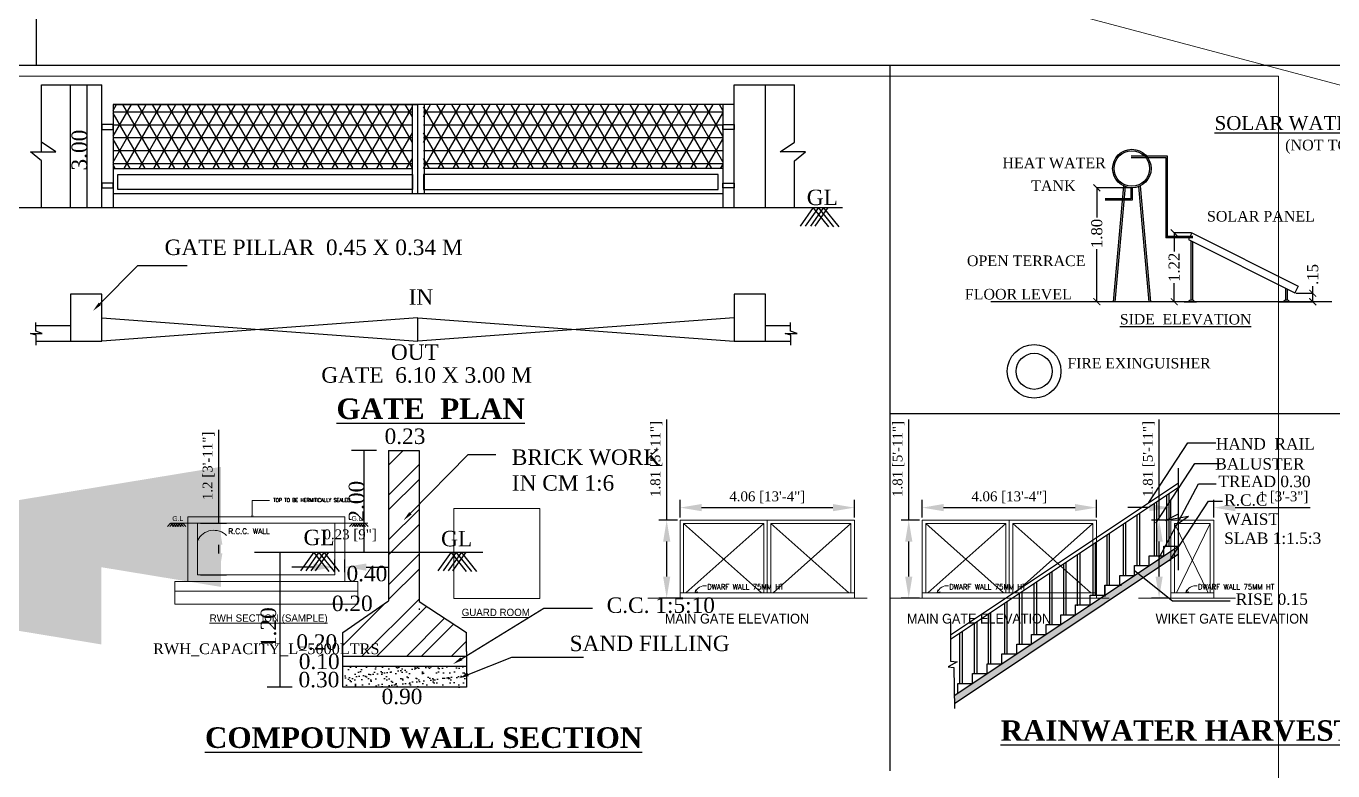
# Model space of a CAD drawing. Header units: metres. Extents: x 17422 to 45078, y -24482 to 1021.
# Drawn here: x 45016.06 to 45046.48, y -24465.72 to -24448.39 of the extents above; entities that cross this region are included whole.
import ezdxf

# ---------------------------------------------------------------- set-up
doc = ezdxf.new("R2010")
doc.units = ezdxf.units.M
doc.header["$MEASUREMENT"] = 0
doc.header["$PDMODE"] = 34
for name, color, linetype, lineweight in [('DIM', 43, 'Continuous', 18), ('LOCATION_PLAN', 7, 'Continuous', 0), ('MAIN_GATE', 57, 'Continuous', 18), ('TEXT', 7, 'Continuous', 30)]:
    doc.layers.add(name, color=color, linetype=linetype, lineweight=lineweight)
for name, color, linetype in [('ED', 30, 'Continuous'), ('FURN', 35, 'Continuous'), ('ROAD_WIDTH', 2, 'Continuous'), ('RWH', 130, 'Continuous'), ('TE', 7, 'Continuous'), ('WAL', 1, 'Continuous'), ('wall', 7, 'Continuous'), ('WICKET_GATE', 57, 'Continuous')]:
    doc.layers.add(name, color=color, linetype=linetype)
doc.styles.add('plan9', font='times.ttf', dxfattribs={"height": 9})
doc.styles.add('ROMANC', font='romanc.shx')
doc.styles.add('ROMANS', font='times.ttf', dxfattribs={"height": 0.3})
doc.styles.get("Standard").update_dxf_attribs({"font": 'times.ttf', "height": 0.23})
doc.styles.add('STORE', font='times.ttf', dxfattribs={"height": 9})
doc.styles.add('style2', font='times.ttf', dxfattribs={"height": 7})
doc.styles.add('T', font='ROMI____.pfb', dxfattribs={"width": 1.2, "height": 24})
doc.styles.add('T1', font='ROMANS.shx', dxfattribs={"width": 0.96, "height": 4})
doc.styles.add('UATEXT', font='GOTHIC.TTF')
doc.dimstyles.new('ISO-25', dxfattribs={"dimtxt": 9.5, "dimasz": 8.5, "dimexe": 1.25, "dimexo": 0.625, "dimtad": 1, "dimdec": 0, "dimlunit": 4, "dimtxsty": 'Standard', "dimcen": 2.5, "dimadec": 0, "dimazin": 0, "dimtfac": 1, "dimtdec": 0, "dimtix": 1, "dimtmove": 1, "dimatfit": 3, "dimfxl": 0, "dimlwd": 15, "dimarcsym": 0})
doc.dimstyles.get("Standard").update_dxf_attribs({"dimtxt": 0.23, "dimasz": 0.5, "dimexe": 0.18, "dimexo": 0.0625, "dimgap": 0.09, "dimtad": 1, "dimzin": 11, "dimdsep": 46, "dimtxsty": 'Standard', "dimcen": 2.5, "dimdle": 3, "dimclrd": 4, "dimclrt": 1, "dimadec": 0, "dimazin": 0, "dimtfac": 0.5, "dimtofl": 0, "dimtmove": 0, "dimatfit": 3, "dimfxl": 0, "dimarcsym": 0})

# ---------------------------------------------------------------- blocks, each defined once
blk = doc.blocks.new('_ArchTick')
at = {"color": 0, "linetype": 'ByBlock', "const_width": 0.15}
blk.add_lwpolyline([(-0.5, -0.5), (0.5, 0.5)], dxfattribs=at)
blk = doc.blocks.new('ARROW2')
at = {"layer": 'FURN'}
for points in [[(0, 0, 0, 1.41, 0), (-4, 4, 1.41, 1.41, 0)], [(0, 0, 0, 1.41, 0), (4, 4, 1.41, 1.41, 0)]]:
    blk.add_lwpolyline(points, format="xyseb", dxfattribs=at)
blk = doc.blocks.new('*D125')
at = {"layer": 'Defpoints', "color": 0, "lineweight": 30}
for p in [(45023.248, -24461.16), (45023.477, -24460.979), (45023.477, -24461.16)]:
    blk.add_point(p, dxfattribs=at)
at = {"layer": 'ED', "color": 0, "lineweight": -2}
for p, q in [((45023.248, -24461.097), (45023.248, -24460.799)), ((45023.477, -24461.097), (45023.477, -24460.799))]:
    blk.add_line(p, q, dxfattribs=at)
at = {"layer": 'ED', "color": 4, "lineweight": -2}
for p, q in [((45022.748, -24460.979), (45022.248, -24460.979)), ((45023.977, -24460.979), (45024.477, -24460.979))]:
    blk.add_line(p, q, dxfattribs=at)
at = {"layer": 'ED', "color": 4, "lineweight": 30}
for points in [[(45022.748, -24460.896), (45022.748, -24461.063), (45023.248, -24460.979)], [(45023.977, -24460.896), (45023.977, -24461.063), (45023.477, -24460.979)]]:
    blk.add_solid(points, dxfattribs=at)
at = {"layer": 'ED', "color": 1, "lineweight": 0, "insert": (45023.602, -24460.241), "char_height": 0.23, "attachment_point": 5}
blk.add_mtext('0.23 [9"]', dxfattribs=at)
blk = doc.blocks.new('*D126')
at = {"layer": 'Defpoints', "color": 0, "lineweight": 30}
for p in [(45020.052, -24459.96), (45020.544, -24459.96), (45020.052, -24461.16)]:
    blk.add_point(p, dxfattribs=at)
at = {"layer": 'RWH', "color": 4, "lineweight": -2}
for p, q in [((45020.544, -24459.96), (45020.544, -24457.789)), ((45020.544, -24460.66), (45020.544, -24460.46))]:
    blk.add_line(p, q, dxfattribs=at)
at = {"layer": 'RWH', "color": 0, "lineweight": -2}
for p, q in [((45020.115, -24459.96), (45020.724, -24459.96)), ((45020.115, -24461.16), (45020.724, -24461.16))]:
    blk.add_line(p, q, dxfattribs=at)
at = {"layer": 'RWH', "color": 4, "lineweight": 30}
for points in [[(45020.461, -24460.46), (45020.628, -24460.46), (45020.544, -24459.96)], [(45020.461, -24460.66), (45020.628, -24460.66), (45020.544, -24461.16)]]:
    blk.add_solid(points, dxfattribs=at)
at = {"layer": 'RWH', "color": 1, "lineweight": 0, "insert": (45020.306, -24458.625), "char_height": 0.23, "attachment_point": 5, "rotation": 90}
blk.add_mtext('1.2 [3\'-11"]', dxfattribs=at)
blk = doc.blocks.new('*D132')
at = {"layer": 'Defpoints', "color": 0, "lineweight": 30}
for p in [(45030.971, -24459.885), (45031.282, -24459.885), (45031.282, -24461.7)]:
    blk.add_point(p, dxfattribs=at)
at = {"layer": 'MAIN_GATE', "color": 4, "lineweight": -2}
for p, q in [((45030.971, -24459.885), (45030.971, -24457.545)), ((45030.971, -24461.2), (45030.971, -24460.385))]:
    blk.add_line(p, q, dxfattribs=at)
at = {"layer": 'MAIN_GATE', "color": 0, "lineweight": -2}
for p, q in [((45031.22, -24459.885), (45030.791, -24459.885)), ((45031.22, -24461.7), (45030.791, -24461.7))]:
    blk.add_line(p, q, dxfattribs=at)
at = {"layer": 'MAIN_GATE', "color": 4, "lineweight": 30}
for points in [[(45030.888, -24460.385), (45031.055, -24460.385), (45030.971, -24459.885)], [(45030.888, -24461.2), (45031.055, -24461.2), (45030.971, -24461.7)]]:
    blk.add_solid(points, dxfattribs=at)
at = {"layer": 'MAIN_GATE', "color": 1, "lineweight": 0, "insert": (45030.732, -24458.465), "char_height": 0.23, "attachment_point": 5, "rotation": 90}
blk.add_mtext('1.81 [5\'-11"]', dxfattribs=at)
blk = doc.blocks.new('*D133')
at = {"layer": 'Defpoints', "color": 0, "lineweight": 30}
for p in [(45035.342, -24459.596), (45031.282, -24459.885), (45035.342, -24459.885)]:
    blk.add_point(p, dxfattribs=at)
at = {"layer": 'MAIN_GATE', "color": 0, "lineweight": -2}
for p, q in [((45031.282, -24459.823), (45031.282, -24459.416)), ((45035.342, -24459.823), (45035.342, -24459.416))]:
    blk.add_line(p, q, dxfattribs=at)
at = {"layer": 'MAIN_GATE', "color": 4, "lineweight": -2}
blk.add_line((45031.782, -24459.596), (45034.842, -24459.596), dxfattribs=at)
at = {"layer": 'MAIN_GATE', "color": 4, "lineweight": 30}
for points in [[(45031.782, -24459.512), (45031.782, -24459.679), (45031.282, -24459.596)], [(45034.842, -24459.512), (45034.842, -24459.679), (45035.342, -24459.596)]]:
    blk.add_solid(points, dxfattribs=at)
at = {"layer": 'MAIN_GATE', "color": 1, "lineweight": 0, "insert": (45033.312, -24459.357), "char_height": 0.23, "attachment_point": 5}
blk.add_mtext('4.06 [13\'-4"]', dxfattribs=at)
blk = doc.blocks.new('*D134')
at = {"layer": 'Defpoints', "color": 0, "lineweight": 30}
for p in [(45036.606, -24459.885), (45036.917, -24459.885), (45036.917, -24461.7)]:
    blk.add_point(p, dxfattribs=at)
at = {"layer": 'MAIN_GATE', "color": 4, "lineweight": -2}
for p, q in [((45036.606, -24459.885), (45036.606, -24457.545)), ((45036.606, -24461.2), (45036.606, -24460.385))]:
    blk.add_line(p, q, dxfattribs=at)
at = {"layer": 'MAIN_GATE', "color": 0, "lineweight": -2}
for p, q in [((45036.855, -24459.885), (45036.426, -24459.885)), ((45036.855, -24461.7), (45036.426, -24461.7))]:
    blk.add_line(p, q, dxfattribs=at)
at = {"layer": 'MAIN_GATE', "color": 4, "lineweight": 30}
for points in [[(45036.523, -24460.385), (45036.69, -24460.385), (45036.606, -24459.885)], [(45036.523, -24461.2), (45036.69, -24461.2), (45036.606, -24461.7)]]:
    blk.add_solid(points, dxfattribs=at)
at = {"layer": 'MAIN_GATE', "color": 1, "lineweight": 0, "insert": (45036.368, -24458.465), "char_height": 0.23, "attachment_point": 5, "rotation": 90}
blk.add_mtext('1.81 [5\'-11"]', dxfattribs=at)
blk = doc.blocks.new('*D135')
at = {"layer": 'Defpoints', "color": 0, "lineweight": 30}
for p in [(45040.977, -24459.596), (45036.917, -24459.885), (45040.977, -24459.885)]:
    blk.add_point(p, dxfattribs=at)
at = {"layer": 'MAIN_GATE', "color": 0, "lineweight": -2}
for p, q in [((45036.917, -24459.823), (45036.917, -24459.416)), ((45040.977, -24459.823), (45040.977, -24459.416))]:
    blk.add_line(p, q, dxfattribs=at)
at = {"layer": 'MAIN_GATE', "color": 4, "lineweight": -2}
blk.add_line((45037.417, -24459.596), (45040.477, -24459.596), dxfattribs=at)
at = {"layer": 'MAIN_GATE', "color": 4, "lineweight": 30}
for points in [[(45037.417, -24459.512), (45037.417, -24459.679), (45036.917, -24459.596)], [(45040.477, -24459.512), (45040.477, -24459.679), (45040.977, -24459.596)]]:
    blk.add_solid(points, dxfattribs=at)
at = {"layer": 'MAIN_GATE', "color": 1, "lineweight": 0, "insert": (45038.947, -24459.357), "char_height": 0.23, "attachment_point": 5}
blk.add_mtext('4.06 [13\'-4"]', dxfattribs=at)
blk = doc.blocks.new('*D136')
at = {"layer": 'Defpoints', "color": 0, "lineweight": 30}
for p in [(45042.435, -24459.885), (45042.707, -24459.885), (45042.707, -24461.7)]:
    blk.add_point(p, dxfattribs=at)
at = {"layer": 'WICKET_GATE', "color": 4, "lineweight": -2}
for p, q in [((45042.435, -24459.885), (45042.435, -24457.545)), ((45042.435, -24461.2), (45042.435, -24460.385))]:
    blk.add_line(p, q, dxfattribs=at)
at = {"layer": 'WICKET_GATE', "color": 0, "lineweight": -2}
for p, q in [((45042.645, -24459.885), (45042.255, -24459.885)), ((45042.645, -24461.7), (45042.255, -24461.7))]:
    blk.add_line(p, q, dxfattribs=at)
at = {"layer": 'WICKET_GATE', "color": 4, "lineweight": 30}
for points in [[(45042.352, -24460.385), (45042.518, -24460.385), (45042.435, -24459.885)], [(45042.352, -24461.2), (45042.518, -24461.2), (45042.435, -24461.7)]]:
    blk.add_solid(points, dxfattribs=at)
at = {"layer": 'WICKET_GATE', "color": 1, "lineweight": 0, "insert": (45042.196, -24458.465), "char_height": 0.23, "attachment_point": 5, "rotation": 90}
blk.add_mtext('1.81 [5\'-11"]', dxfattribs=at)
blk = doc.blocks.new('*D137')
at = {"layer": 'Defpoints', "color": 0, "lineweight": 30}
for p in [(45043.707, -24459.596), (45042.707, -24459.885), (45043.707, -24459.885)]:
    blk.add_point(p, dxfattribs=at)
at = {"layer": 'WICKET_GATE', "color": 0, "lineweight": -2}
for p, q in [((45042.707, -24459.823), (45042.707, -24459.416)), ((45043.707, -24459.823), (45043.707, -24459.416))]:
    blk.add_line(p, q, dxfattribs=at)
at = {"layer": 'WICKET_GATE', "color": 4, "lineweight": -2}
for p, q in [((45042.207, -24459.596), (45041.707, -24459.596)), ((45044.207, -24459.596), (45045.953, -24459.596))]:
    blk.add_line(p, q, dxfattribs=at)
at = {"layer": 'WICKET_GATE', "color": 4, "lineweight": 30}
for points in [[(45042.207, -24459.512), (45042.207, -24459.679), (45042.707, -24459.596)], [(45044.207, -24459.512), (45044.207, -24459.679), (45043.707, -24459.596)]]:
    blk.add_solid(points, dxfattribs=at)
at = {"layer": 'WICKET_GATE', "color": 1, "lineweight": 0, "insert": (45045.33, -24459.357), "char_height": 0.23, "attachment_point": 5}
blk.add_mtext('1 [3\'-3"]', dxfattribs=at)

msp = doc.modelspace()

# ---------------------------------------------------------------- hatches: boundary and pattern name
at = {"ltscale": 5000}
h = msp.add_hatch(dxfattribs=at)
h.set_pattern_fill('NET3', color=256, scale=2.397495, style=0)
h.set_pattern_definition([(0, (44297.41796, -24439.30038), (0, 0.29968692), []), (60, (44297.41796, -24439.30038), (-0.25953649, 0.14984346), []), (120, (44297.41796, -24439.30038), (-0.25953649, -0.14984346), [])])
h.paths.add_polyline_path([(45025.05124, -24450.21716), (45018.08319, -24450.21716), (45018.08319, -24451.70866), (45025.05124, -24451.70866)])
h = msp.add_hatch(dxfattribs=at)
h.set_pattern_fill('NET3', color=256, scale=2.397495, style=0)
h.set_pattern_definition([(180, (45752.94377, -24439.30038), (0, 0.29968692), []), (120, (45752.94377, -24439.30038), (0.25953649, 0.14984346), []), (60, (45752.94377, -24439.30038), (0.25953649, -0.14984346), [])])
h.paths.add_polyline_path([(45025.31049, -24450.21716), (45032.27854, -24450.21716), (45032.27854, -24451.70866), (45025.31049, -24451.70866)])
h = msp.add_hatch()
h.set_pattern_fill('ANSI32', color=256, scale=1.96645)
h.set_pattern_definition([(45, (39256.72486, -24183.6589), (-0.5214337, 0.5214337), []), (45, (39257.0725, -24183.6589), (-0.5214337, 0.5214337), [])])
h.paths.add_polyline_path([(45025.20537, -24461.77811), (45025.20537, -24460.62984), (45024.49745, -24460.62984), (45024.49745, -24461.76321), (45023.4324, -24462.50474), (45023.4324, -24462.94618), (45023.4324, -24463.06082), (45026.30939, -24463.06082), (45026.30939, -24462.94618), (45026.30939, -24462.50474)])
h.paths.add_polyline_path([(45025.20537, -24458.2701), (45024.49745, -24458.2701), (45024.49745, -24460.62984), (45025.20537, -24460.62984)])
at = {"lineweight": -3}
h = msp.add_hatch(dxfattribs=at)
h.set_pattern_fill('AR-CONC', color=256, scale=0.038067, style=0)
h.set_pattern_definition([(50, (44696.4187, -24436.06296), (0.27304112, -0.023888), [0.02855043, -0.3140547]), (355, (44696.4187, -24436.06296), (-0.0528188, 0.28633875), [0.02284034, -0.25124375]), (100.4514, (44696.44146, -24436.06495), (0.22022253, 0.26245057), [0.02426413, -0.26690542]), (46.1842, (44696.4187, -24435.98682), (0.40626916, -0.0630085), [0.04282564, -0.47108204]), (96.6356, (44696.45256, -24435.99208), (0.35580025, 0.37081974), [0.0363962, -0.40035806]), (351.1842, (44696.4187, -24435.98682), (0.35579996, 0.37082), [0.0342605, -0.37686563]), (21, (44696.45678, -24436.00586), (0.22722601, -0.15326588), [0.02855043, -0.3140547]), (326, (44696.45678, -24436.00586), (0.09262342, 0.27604457), [0.02284034, -0.25124375]), (71.4514, (44696.4757, -24436.01863), (0.31984952, 0.12277844), [0.02426413, -0.26690542]), (37.5, (44696.41871, -24436.06296), (0.00462892, 0.126723486), [0, -0.248198374, 0, -0.255050476, 0, -0.25219543]), (7.5, (44696.41871, -24436.06296), (0.1001433, 0.150141634), [0, -0.14541684, 0, -0.24248829, 0, -0.09611977]), (327.5, (44696.33382, -24436.06296), (0.203211442, -0.008586016), [0, -0.09516809, 0, -0.296924435, 0, -0.393995884]), (317.5, (44696.29575, -24436.06296), (0.22200285, 0.0381072), [0, -0.12371851, 0, -0.19718828, 0, -0.27979418])])
h.paths.add_polyline_path([(45042.88765, -24460.67188), (45042.88765, -24460.48887), (45037.66642, -24463.9697), (45037.67003, -24464.15029)])
at = {"ltscale": 5000}
h = msp.add_hatch(dxfattribs=at)
h.set_pattern_fill('AR-SAND', color=256, scale=0.119875, style=0)
h.set_pattern_definition([(37.5, (44258.60953, -24335.51174), (-0.007551314, 0.230977554), [0, -0.18220965, 0, -0.203787107, 0, -0.1947965]), (7.5, (44258.60953, -24335.51174), (0.21215157, 0.33830411), [0, -0.09829731, 0, -0.164228434, 0, -0.062934254]), (327.5, (44258.46208, -24335.51174), (0.373307036, 0.00067838), [0, -0.059937385, 0, -0.215774584, 0, -0.281705707]), (317.5, (44258.46208, -24335.51174), (0.36035873, 0.10521116), [0, -0.02996869, 0, -0.141452227, 0, -0.16183094])])
h.paths.add_polyline_path([(45026.30939, -24463.29561), (45023.4324, -24463.29561), (45023.4324, -24463.77459), (45026.30939, -24463.77459)])

# ---------------------------------------------------------------- linework, layer by layer
at = {"ltscale": 0.23}
for p, q in [((44995.7421, -24449.30128), (45077.87284, -24449.30128)), ((45036.16627, -24449.30128), (45036.16627, -24465.72001)), ((45024.49745, -24458.2701), (45024.49745, -24461.76321)), ((45024.49745, -24458.2701), (45025.20537, -24458.2701)), ((45025.20537, -24458.2701), (45025.20537, -24461.77811)), ((45021.37921, -24460.62984), (45026.69362, -24460.62984)), ((45025.20537, -24461.94342), (45025.20537, -24461.97155))]:
    msp.add_line(p, q, dxfattribs=at)
at = {"ltscale": 5000}
for p, q in [((45016.41541, -24451.31898), (45016.41541, -24449.75523)), ((45016.41541, -24449.75523), (45017.82006, -24449.75523)), ((45017.08996, -24452.61465), (45017.08996, -24449.75523)), ((45017.82006, -24452.61465), (45017.82006, -24449.75523)), ((45032.54167, -24452.61465), (45032.54167, -24449.75523)), ((45032.54167, -24449.75523), (45033.94632, -24449.75523)), ((45033.27177, -24452.61465), (45033.27177, -24449.75523)), ((45033.27177, -24452.61465), (45033.27177, -24449.75523)), ((45033.94632, -24451.09169), (45033.94632, -24449.75523)), ((45032.54167, -24450.21716), (45018.08319, -24450.21716)), ((45018.08319, -24450.21716), (45025.18087, -24450.21716)), ((45018.08319, -24450.21716), (45018.08319, -24452.61465)), ((45025.05124, -24452.28943), (45025.05124, -24450.21716)), ((45025.18087, -24452.28943), (45025.18087, -24450.21716)), ((45025.33641, -24452.28943), (45025.33641, -24450.21716)), ((45032.54167, -24450.21716), (45025.33641, -24450.21716)), ((45032.27854, -24450.21713), (45032.27854, -24452.61462)), ((45016.75017, -24451.31898), (45016.41541, -24451.09169)), ((45033.61156, -24451.31898), (45033.94632, -24451.09169)), ((45016.41541, -24451.5265), (45016.15693, -24451.31898)), ((45016.15693, -24451.31898), (45016.75017, -24451.31898)), ((45034.2048, -24451.31898), (45033.61156, -24451.31898)), ((45033.94632, -24451.5265), (45034.2048, -24451.31898)), ((45016.41541, -24452.61465), (45016.41541, -24451.5265)), ((45018.08319, -24451.70866), (45025.05124, -24451.70866)), ((45032.27854, -24451.70866), (45025.31049, -24451.70866)), ((45033.94632, -24452.61465), (45033.94632, -24451.5265)), ((45018.08319, -24452.28943), (45032.27854, -24452.28943)), ((45015.13278, -24452.61465), (45035.06682, -24452.61465)), ((45034.38329, -24452.61465), (45034.07772, -24453.04889)), ((45034.5031, -24452.61465), (45034.19753, -24453.04889)), ((45034.62369, -24452.61465), (45034.31811, -24453.04889)), ((45034.74452, -24453.063), (45034.38329, -24452.61465)), ((45034.72506, -24452.61465), (45034.41948, -24453.04889)), ((45034.86432, -24453.063), (45034.5031, -24452.61465)), ((45034.98491, -24453.063), (45034.62369, -24452.61465)), ((45016.28319, -24455.36173), (45017.08996, -24455.36173)), ((45017.82006, -24455.1763), (45025.18087, -24455.72136)), ((45025.18087, -24455.1763), (45017.82006, -24455.72136)), ((45025.18087, -24455.72136), (45025.18087, -24455.1763)), ((45032.54167, -24455.1763), (45025.18087, -24455.72136)), ((45025.18087, -24455.1763), (45032.54167, -24455.72136)), ((45033.27177, -24455.36173), (45033.8542, -24455.36173)), ((45016.29153, -24455.72136), (45017.82006, -24455.72136)), ((45032.54167, -24455.72136), (45033.86253, -24455.72136)), ((45022.75384, -24460.62984), (45022.44827, -24461.06408)), ((45022.87365, -24460.62984), (45022.56808, -24461.06408)), ((45022.99424, -24460.62984), (45022.68866, -24461.06408)), ((45023.11507, -24461.0782), (45022.75384, -24460.62984)), ((45023.09561, -24460.62984), (45022.79003, -24461.06408)), ((45023.23487, -24461.0782), (45022.87365, -24460.62984)), ((45023.35546, -24461.0782), (45022.99424, -24460.62984)), ((45025.95201, -24460.62984), (45025.64644, -24461.06408)), ((45026.07182, -24460.62984), (45025.76625, -24461.06408)), ((45026.19241, -24460.62984), (45025.88683, -24461.06408)), ((45026.31324, -24461.0782), (45025.95201, -24460.62984)), ((45026.29378, -24460.62984), (45025.9882, -24461.06408)), ((45026.43304, -24461.0782), (45026.07182, -24460.62984)), ((45026.55363, -24461.0782), (45026.19241, -24460.62984)), ((45023.4324, -24462.50474), (45024.49745, -24461.76321)), ((45025.20537, -24461.77811), (45026.30939, -24462.50474)), ((45023.4324, -24462.94618), (45023.4324, -24462.50474)), ((45026.30939, -24462.94618), (45026.30939, -24462.50474)), ((45023.4324, -24463.77459), (45023.4324, -24462.94618)), ((45026.30939, -24463.06082), (45023.4324, -24463.06082)), ((45026.30939, -24462.94618), (45026.30939, -24463.77459)), ((45026.30939, -24463.29561), (45023.4324, -24463.29561)), ((45026.30939, -24463.77459), (45023.4324, -24463.77459))]:
    msp.add_line(p, q, dxfattribs=at)
for p, q in [((45017.4684, -24449.75523), (45017.4684, -24452.61465)), ((45046.01149, -24454.60809), (45046.01149, -24454.44711)), ((45045.61729, -24454.60809), (45046.01729, -24454.60809)), ((45046.01149, -24454.80507), (45046.01149, -24454.60809)), ((45058.81637, -24457.41019), (45036.16627, -24457.41019)), ((45024.21224, -24458.2701), (45023.62965, -24458.2701)), ((45023.92095, -24458.2701), (45023.92095, -24460.62984)), ((45021.96297, -24460.62984), (45021.96297, -24463.77459)), ((45022.25426, -24463.77459), (45021.67168, -24463.77459))]:
    msp.add_line(p, q)
at = {"lineweight": 25}
for p, q in [((45041.78041, -24451.4126), (45042.62532, -24451.4126)), ((45041.78041, -24451.44703), (45042.5909, -24451.44703)), ((45042.5909, -24451.44703), (45042.5909, -24453.31851)), ((45042.62532, -24451.4126), (45042.62532, -24453.31851)), ((45041.60941, -24452.1115), (45041.36894, -24454.80507)), ((45041.99156, -24452.1115), (45042.23202, -24454.80507)), ((45041.79963, -24452.15434), (45040.97944, -24452.15434)), ((45040.98524, -24452.15434), (45040.98524, -24452.84949)), ((45041.77673, -24452.40837), (45041.17738, -24452.40837)), ((45041.64271, -24452.12561), (45041.40351, -24454.80507)), ((45041.77673, -24452.15422), (45041.77673, -24452.40837)), ((45041.81115, -24452.15422), (45041.81115, -24452.44279)), ((45041.95826, -24452.12561), (45042.19746, -24454.80507)), ((45041.81115, -24452.44279), (45041.17738, -24452.44279)), ((45043.22165, -24453.28409), (45042.5909, -24453.28409)), ((45043.22165, -24453.31851), (45042.5909, -24453.31851)), ((45043.19249, -24453.20526), (45042.78077, -24453.20526)), ((45042.78657, -24453.20526), (45042.78657, -24453.63816)), ((45043.1945, -24453.20526), (45043.11753, -24453.35922)), ((45043.1945, -24453.20526), (45045.6731, -24454.44456)), ((45040.98524, -24454.80507), (45040.98524, -24453.58572)), ((45043.11753, -24453.35922), (45045.59613, -24454.59852)), ((45043.17424, -24453.40479), (45043.17424, -24454.77064)), ((45043.20867, -24453.40479), (45043.20867, -24454.77137)), ((45042.78657, -24454.80507), (45042.78657, -24454.37217)), ((45045.38617, -24454.76951), (45045.38617, -24454.49354)), ((45045.42059, -24454.76951), (45045.42059, -24454.51075)), ((45045.6731, -24454.44456), (45045.59613, -24454.59852)), ((45046.45341, -24454.80507), (45038.5187, -24454.80507)), ((45041.80646, -24454.80507), (45040.97944, -24454.80507)), ((45043.01356, -24454.80507), (45042.78077, -24454.80507)), ((45043.01557, -24454.80507), (45043.30524, -24454.80507)), ((45043.20867, -24454.80507), (45043.01557, -24454.80507)), ((45045.22712, -24454.80507), (45045.51679, -24454.80507)), ((45045.42021, -24454.80507), (45045.22712, -24454.80507)), ((45045.5188, -24454.80507), (45046.01729, -24454.80507))]:
    msp.add_line(p, q, dxfattribs=at)
at = {"lineweight": -3}
for p, q in [((45042.88765, -24459.74078), (45042.88765, -24458.6749)), ((45037.57727, -24462.55775), (45042.88765, -24459.0175)), ((45037.57727, -24462.65871), (45042.88765, -24459.11845)), ((45042.60481, -24459.30701), (45042.60481, -24460.48887)), ((45042.66192, -24459.26894), (45042.66192, -24460.48887)), ((45041.97671, -24459.72575), (45041.97671, -24460.94568)), ((45042.31931, -24459.49735), (45042.31931, -24460.69824)), ((45042.37641, -24459.45928), (45042.37641, -24460.69824)), ((45041.59603, -24459.97953), (45041.59603, -24461.17408)), ((45041.65313, -24459.94146), (45041.65313, -24461.17408)), ((45041.9196, -24459.76382), (45041.9196, -24460.94568)), ((45042.58311, -24459.89305), (45042.88765, -24459.74078)), ((45043.11605, -24459.80366), (45042.58311, -24459.89305)), ((45043.11605, -24459.80366), (45042.88765, -24459.96185)), ((45042.88765, -24461.0541), (45042.88765, -24459.96185)), ((45042.88765, -24461.0541), (45042.88765, -24459.96185)), ((45041.21536, -24460.23331), (45041.21536, -24461.4082)), ((45041.27246, -24460.19525), (45041.27246, -24461.40481)), ((45037.66642, -24463.9697), (45042.88765, -24460.48887)), ((45040.89179, -24460.44903), (45040.89179, -24461.63089)), ((45040.94889, -24460.41096), (45040.94889, -24461.63089)), ((45042.54504, -24460.48887), (45042.88765, -24460.48887)), ((45042.54504, -24460.71728), (45042.54504, -24460.48887)), ((45037.67003, -24464.15029), (45042.88765, -24460.67188)), ((45040.20658, -24460.90583), (45040.20658, -24462.0877)), ((45040.26368, -24460.86777), (45040.26368, -24462.0877)), ((45040.53015, -24460.69012), (45040.53015, -24461.85929)), ((45040.58725, -24460.65205), (45040.58725, -24461.85929)), ((45041.85983, -24460.94568), (45042.20244, -24460.94568)), ((45041.85983, -24461.17408), (45041.85983, -24460.94568)), ((45042.20244, -24460.71728), (45042.54504, -24460.71728)), ((45042.20244, -24460.94568), (45042.20244, -24460.71728)), ((45039.88301, -24461.12155), (45039.88301, -24462.3161)), ((45039.94011, -24461.08348), (45039.94011, -24462.3161)), ((45041.51723, -24461.17408), (45041.85983, -24461.17408)), ((45041.51723, -24461.40249), (45041.51723, -24461.17408)), ((45039.23586, -24461.55298), (45039.23586, -24462.77291)), ((45039.52137, -24461.36264), (45039.52137, -24462.5445)), ((45039.57847, -24461.32457), (45039.57847, -24462.5445)), ((45041.17462, -24461.40249), (45041.51723, -24461.40249)), ((45041.17462, -24461.63089), (45041.17462, -24461.40249)), ((45038.83616, -24461.81945), (45038.83616, -24463.00131)), ((45038.89326, -24461.78138), (45038.89326, -24463.00131)), ((45039.17876, -24461.59104), (45039.17876, -24462.77291)), ((45040.83202, -24461.63089), (45041.17462, -24461.63089)), ((45040.83202, -24461.85929), (45040.83202, -24461.63089)), ((45038.45549, -24462.06688), (45038.45549, -24463.23647)), ((45038.51259, -24462.02882), (45038.51259, -24463.2321)), ((45040.14681, -24462.0877), (45040.48941, -24462.0877)), ((45040.14681, -24462.3161), (45040.14681, -24462.0877)), ((45040.48941, -24461.85929), (45040.83202, -24461.85929)), ((45040.48941, -24462.0877), (45040.48941, -24461.85929)), ((45040.53015, -24461.87551), (45040.53015, -24461.87833)), ((45037.57727, -24462.25322), (45037.57727, -24463.16683)), ((45038.13191, -24462.28894), (45038.13191, -24463.45812)), ((45038.18902, -24462.25088), (45038.18902, -24463.45812)), ((45039.8042, -24462.3161), (45040.14681, -24462.3161)), ((45039.8042, -24462.5445), (45039.8042, -24462.3161)), ((45037.78931, -24462.51735), (45037.78931, -24463.68652)), ((45037.84641, -24462.47928), (45037.84641, -24463.68652)), ((45039.4616, -24462.5445), (45039.8042, -24462.5445)), ((45039.4616, -24462.77291), (45039.4616, -24462.5445)), ((45038.77639, -24463.22971), (45038.77639, -24463.00131)), ((45038.77639, -24463.00131), (45039.11899, -24463.00131)), ((45039.11899, -24462.77291), (45039.4616, -24462.77291)), ((45039.11899, -24463.00131), (45039.11899, -24462.77291)), ((45037.72954, -24463.18586), (45037.52017, -24463.30007)), ((45037.52017, -24463.30007), (45037.6534, -24463.3191)), ((45037.57727, -24463.16683), (45037.72954, -24463.18586)), ((45037.6534, -24463.3191), (45037.67244, -24464.27078)), ((45038.43378, -24463.22971), (45038.77639, -24463.22971)), ((45038.43378, -24463.45812), (45038.43378, -24463.22971)), ((45038.51259, -24463.2434), (45038.51259, -24463.24875)), ((45038.09118, -24463.68652), (45038.09118, -24463.45812)), ((45038.09118, -24463.45812), (45038.43378, -24463.45812)), ((45037.74857, -24463.91493), (45037.74857, -24463.68652)), ((45037.74857, -24463.68652), (45038.09118, -24463.68652))]:
    msp.add_line(p, q, dxfattribs=at)
at = {"linetype": 'ByBlock'}
for p, q in [((45042.88765, -24460.48887), (45042.88765, -24458.69697)), ((45042.88765, -24460.67188), (45042.88765, -24458.87998)), ((45041.17462, -24461.40249), (45041.17462, -24461.66417)), ((45041.17462, -24461.40249), (45041.17462, -24461.66417))]:
    msp.add_line(p, q, dxfattribs=at)
at = {"linetype": 'ByBlock', "lineweight": -2}
msp.add_line((45041.17462, -24461.40249), (45041.55668, -24461.40249), dxfattribs=at)
msp.add_line((45041.17462, -24461.40249), (45041.55668, -24461.40249), dxfattribs=at)
at = {"ltscale": 0.23}
msp.add_lwpolyline([(44995.7421, -24449.30128), (45016.30038, -24449.30128), (45016.30038, -24441.04091), (44995.7421, -24441.04091)], close=True, dxfattribs=at)
at = {"ltscale": 5000}
for points in [[(45018.08319, -24450.67934), (45017.82006, -24450.67934), (45017.82006, -24450.79876), (45018.08319, -24450.79876)], [(45032.27854, -24450.67934), (45032.54167, -24450.67934), (45032.54167, -24450.79876), (45032.27854, -24450.79876)], [(45018.08319, -24452.04549), (45017.82006, -24452.04549), (45017.82006, -24452.15354), (45018.08319, -24452.15354)], [(45018.19182, -24451.84846), (45025.05124, -24451.84846), (45025.05124, -24452.19643), (45018.19182, -24452.19643)], [(45032.16991, -24451.84846), (45025.31049, -24451.84846), (45025.31049, -24452.19643), (45032.16991, -24452.19643)], [(45032.27854, -24452.04549), (45032.54167, -24452.04549), (45032.54167, -24452.15354), (45032.27854, -24452.15354)], [(45017.08996, -24455.72136), (45017.82006, -24455.72136), (45017.82006, -24454.63125), (45017.08996, -24454.63125)]]:
    msp.add_lwpolyline(points, close=True, dxfattribs=at)
for points in [[(45017.7779, -24454.85237), (45018.66031, -24453.96209), (45019.80488, -24453.96209)], [(45033.27177, -24455.72136), (45033.27177, -24454.63125), (45032.54167, -24454.63125), (45032.54167, -24455.72136), (45033.27177, -24455.72136)], [(45016.29153, -24455.81696), (45016.29153, -24455.58138), (45016.16085, -24455.54312), (45016.43482, -24455.54485), (45016.28319, -24455.49146), (45016.28319, -24455.28652)], [(45033.86253, -24455.81696), (45033.86253, -24455.58138), (45033.73185, -24455.54312), (45034.00582, -24455.54485), (45033.8542, -24455.49146), (45033.8542, -24455.28652)], [(45025.00658, -24459.72629), (45026.35145, -24458.35708), (45026.99577, -24458.35708)], [(45026.19649, -24463.11309), (45028.10831, -24461.93804), (45029.2439, -24461.93804)], [(45026.35063, -24463.47983), (45027.36944, -24463.07566), (45029.03536, -24463.07566)]]:
    msp.add_lwpolyline(points, dxfattribs=at)
at = {"lineweight": -3}
for points in [[(45042.19619, -24459.48011), (45043.10558, -24458.08894), (45043.75655, -24458.08894)], [(45042.35637, -24459.96011), (45043.26576, -24458.56895), (45043.87992, -24458.56895)], [(45042.44021, -24460.74794), (45043.3496, -24459.04006), (45043.76153, -24459.04006)], [(45042.67673, -24460.83285), (45043.58612, -24459.44169), (45043.90904, -24459.44169)], [(45041.85983, -24461.05988), (45042.74954, -24461.76377), (45044.09179, -24461.76377)]]:
    msp.add_lwpolyline(points, dxfattribs=at)
at = {"lineweight": 0}
msp.add_lwpolyline([(45026.01838, -24461.7132), (45028.01838, -24461.7132), (45028.01838, -24459.6132), (45026.01838, -24459.6132)], close=True, dxfattribs=at)
at = {"lineweight": 25}
for radius in [0.44752, 0.4131]:
    msp.add_circle((45041.80048, -24451.70682), radius, dxfattribs=at)
for radius in [0.62422, 0.41984]:
    msp.add_circle((45039.52452, -24456.4243), radius)
for centre in [(45043.18935, -24454.87116), (45045.40089, -24454.87116)]:
    msp.add_arc(centre, 0.10165, 40.559625, 139.440375, dxfattribs=at)
at = {"ltscale": 5000}
for points in [[(45017.80539, -24454.87961), (45017.61441, -24455.01731), (45017.7504, -24454.82512)], [(45025.0342, -24459.75342), (45024.84384, -24459.89198), (45024.97897, -24459.69917)], [(45026.21676, -24463.14606), (45025.99863, -24463.23469), (45026.17622, -24463.08011)], [(45026.36491, -24463.51581), (45026.13476, -24463.56547), (45026.33636, -24463.44385)]]:
    msp.add_solid(points, dxfattribs=at)
at = {"layer": 'Defpoints', "color": 0, "linetype": 'ByBlock', "lineweight": 0}
for p in [(45020.41343, -24459.95993), (45020.41343, -24461.15993)]:
    msp.add_point(p, dxfattribs=at)
at = {"layer": 'DIM', "lineweight": 0}
for p, q in [((45031.63274, -24461.57483), (45031.6444, -24461.50735)), ((45037.26788, -24461.57483), (45037.27954, -24461.50735)), ((45043.05758, -24461.57483), (45043.06924, -24461.50735)), ((45031.63274, -24461.57483), (45031.69918, -24461.55822)), ((45037.26788, -24461.57483), (45037.33432, -24461.55822)), ((45043.05758, -24461.57483), (45043.12401, -24461.55822))]:
    msp.add_line(p, q, dxfattribs=at)
for centre in [(45031.86991, -24461.66581), (45037.50505, -24461.66581), (45043.29475, -24461.66581)]:
    msp.add_arc(centre, 0.25402, 83.35485, 159.011928, dxfattribs=at)
at = {"layer": 'FURN', "lineweight": 0}
for p, q in [((45021.32464, -24459.43098), (45021.72696, -24459.43098)), ((45021.32464, -24459.80984), (45021.32464, -24459.43098))]:
    msp.add_line(p, q, dxfattribs=at)
msp.add_arc((45020.42834, -24460.54328), 0.42035, 44.836453, 153.695818, dxfattribs=at)
at = {"layer": 'LOCATION_PLAN', "lineweight": 0}
msp.add_lwpolyline([(45009.49775, -24449.55966), (45045.21315, -24449.55966), (45045.21315, -24478.59203), (45009.49775, -24478.59203)], close=True, dxfattribs=at)
at = {"layer": 'MAIN_GATE', "lineweight": 0}
for points in [[(45031.28227, -24459.88511), (45035.34227, -24459.88511), (45035.34227, -24461.69983), (45031.28227, -24461.69983)], [(45036.91742, -24461.69983), (45040.97742, -24461.69983), (45040.97742, -24459.88511), (45036.91742, -24459.88511)]]:
    msp.add_lwpolyline(points, close=True, dxfattribs=at)
at = {"layer": 'ROAD_WIDTH', "color": 1, "lineweight": 0}
msp.add_lwpolyline([(45005.01826, -24426.36816), (45003.10266, -24438.21428), (45049.28833, -24450.46372), (45052.24021, -24438.83245)], close=True, dxfattribs=at)
at = {"layer": 'WAL', "color": 12, "lineweight": 0}
for p, q in [((45019.34897, -24460.03466), (45019.42134, -24459.95852)), ((45019.40607, -24460.03466), (45019.47845, -24459.95852)), ((45019.49372, -24460.03466), (45019.42134, -24459.95852)), ((45019.46318, -24460.03466), (45019.53555, -24459.95852)), ((45019.55082, -24460.03466), (45019.47845, -24459.95852)), ((45019.52028, -24460.03466), (45019.59265, -24459.95852)), ((45019.60792, -24460.03466), (45019.53555, -24459.95852)), ((45019.57738, -24460.03466), (45019.64975, -24459.95852)), ((45019.63448, -24460.03466), (45019.70685, -24459.95852)), ((45019.72212, -24460.03466), (45019.64975, -24459.95852)), ((45023.58925, -24460.03466), (45023.66162, -24459.95852)), ((45023.64635, -24460.03466), (45023.71872, -24459.95852)), ((45023.73399, -24460.03466), (45023.66162, -24459.95852)), ((45023.70345, -24460.03466), (45023.77583, -24459.95852)), ((45023.7911, -24460.03466), (45023.71872, -24459.95852)), ((45023.76056, -24460.03466), (45023.83293, -24459.95852)), ((45023.8482, -24460.03466), (45023.77583, -24459.95852)), ((45023.81766, -24460.03466), (45023.89003, -24459.95852)), ((45023.9053, -24460.03466), (45023.83293, -24459.95852)), ((45023.87476, -24460.03466), (45023.94713, -24459.95852)), ((45023.9624, -24460.03466), (45023.89003, -24459.95852)), ((45024.01951, -24460.03466), (45023.94713, -24459.95852))]:
    msp.add_line(p, q, dxfattribs=at)
at = {"layer": 'WAL', "color": 7, "lineweight": 0}
for p, q in [((45019.97586, -24459.95993), (45019.43852, -24459.95993)), ((45023.3244, -24459.95993), (45024.01702, -24459.95993))]:
    msp.add_line(p, q, dxfattribs=at)
at = {"layer": 'WAL', "color": 1, "lineweight": 0}
for p, q in [((45019.66502, -24460.03466), (45019.59265, -24459.95852)), ((45019.77923, -24460.03466), (45019.70685, -24459.95852))]:
    msp.add_line(p, q, dxfattribs=at)
at = {"layer": 'wall', "lineweight": 0}
for p, q in [((45019.82359, -24459.95993), (45019.82359, -24459.80766)), ((45019.82359, -24459.80766), (45023.24827, -24459.80766)), ((45019.82359, -24459.95993), (45019.82359, -24461.15993)), ((45023.3244, -24459.95993), (45019.97586, -24459.95993)), ((45020.052, -24459.95993), (45020.052, -24461.15993)), ((45023.24827, -24459.80766), (45023.47668, -24459.80766)), ((45023.24827, -24461.15993), (45023.24827, -24459.95993)), ((45023.47668, -24459.80766), (45023.47668, -24459.95993)), ((45023.47668, -24461.31221), (45023.47668, -24459.95993)), ((45019.82359, -24461.15993), (45019.82359, -24461.31221)), ((45020.052, -24461.15993), (45023.24827, -24461.15993)), ((45019.51905, -24461.84516), (45019.51905, -24461.31221)), ((45019.51905, -24461.31221), (45019.82359, -24461.31221)), ((45019.51905, -24461.54062), (45023.78122, -24461.54062)), ((45019.82359, -24461.31221), (45023.47668, -24461.31221)), ((45023.47668, -24461.31221), (45023.78122, -24461.31221)), ((45023.78122, -24461.31221), (45023.78122, -24461.84516)), ((45023.78122, -24461.84516), (45019.51905, -24461.84516))]:
    msp.add_line(p, q, dxfattribs=at)
at = {"layer": 'wall', "color": 1, "lineweight": 0}
for p, q in [((45035.34227, -24459.88511), (45031.28227, -24459.88511)), ((45031.28227, -24459.88511), (45031.28227, -24461.69983)), ((45031.36561, -24459.96844), (45031.36561, -24461.57483)), ((45033.17835, -24461.57483), (45031.36561, -24459.96844)), ((45033.22894, -24459.96844), (45031.36561, -24459.96844)), ((45031.4162, -24461.57483), (45033.22894, -24459.96844)), ((45033.22894, -24459.96844), (45033.22894, -24461.57483)), ((45033.31227, -24459.88511), (45033.31227, -24461.57483)), ((45035.25894, -24459.96844), (45033.39561, -24459.96844)), ((45035.20835, -24461.57483), (45033.39561, -24459.96844)), ((45033.39561, -24459.96844), (45033.39561, -24461.57483)), ((45033.4462, -24461.57483), (45035.25894, -24459.96844)), ((45035.25894, -24461.57483), (45035.25894, -24459.96844)), ((45035.34227, -24461.69983), (45035.34227, -24459.88511)), ((45040.97742, -24459.88511), (45036.91742, -24459.88511)), ((45036.91742, -24459.88511), (45036.91742, -24461.69983)), ((45037.00075, -24459.96844), (45037.00075, -24461.57483)), ((45038.81349, -24461.57483), (45037.00075, -24459.96844)), ((45038.86408, -24459.96844), (45037.00075, -24459.96844)), ((45037.05134, -24461.57483), (45038.86408, -24459.96844)), ((45038.86408, -24459.96844), (45038.86408, -24461.57483)), ((45038.94742, -24459.88511), (45038.94742, -24461.57483)), ((45040.89408, -24459.96844), (45039.03075, -24459.96844)), ((45040.84349, -24461.57483), (45039.03075, -24459.96844)), ((45039.03075, -24459.96844), (45039.03075, -24461.57483)), ((45039.08134, -24461.57483), (45040.89408, -24459.96844)), ((45040.89408, -24461.57483), (45040.89408, -24459.96844)), ((45040.97742, -24461.69983), (45040.97742, -24459.88511)), ((45043.70711, -24459.88511), (45042.70711, -24459.88511)), ((45042.70711, -24459.88511), (45042.70711, -24461.69983)), ((45042.79045, -24459.96844), (45042.79045, -24461.57483)), ((45043.57318, -24461.57483), (45042.79045, -24459.96844)), ((45043.62378, -24459.96844), (45042.79045, -24459.96844)), ((45042.84104, -24461.57483), (45043.62378, -24459.96844)), ((45043.62378, -24459.96844), (45043.62378, -24461.57483)), ((45043.70711, -24459.88511), (45043.70711, -24461.69983)), ((45030.53227, -24461.69983), (45035.63781, -24461.69983)), ((45031.28227, -24461.57483), (45035.34227, -24461.57483)), ((45036.16742, -24461.69983), (45041.27295, -24461.69983)), ((45036.91742, -24461.57483), (45040.97742, -24461.57483)), ((45041.95711, -24461.69983), (45044.21382, -24461.69983)), ((45042.70711, -24461.57483), (45043.70711, -24461.57483))]:
    msp.add_line(p, q, dxfattribs=at)
at = {"layer": 'WICKET_GATE', "lineweight": 0}
msp.add_lwpolyline([(45042.70711, -24461.69983), (45043.70711, -24461.69983), (45043.70711, -24459.88511), (45042.70711, -24459.88511)], close=True, dxfattribs=at)

# ---------------------------------------------------------------- block references
at = {"lineweight": 25, "xscale": 0.1609848299653238, "yscale": 0.1609848299653238, "zscale": 0.1609848299653238}
for p, rotation in [((45040.98524, -24452.15434), 90), ((45042.78657, -24453.20526), 90), ((45040.98524, -24454.80507), 270), ((45042.78657, -24454.80507), 270)]:
    msp.add_blockref('_ArchTick', p, dxfattribs=dict(at, rotation=rotation))
at = {"xscale": 0.1609848299653238, "yscale": 0.1609848299653238, "zscale": 0.1609848299653238}
for p, rotation in [((45046.01149, -24454.60809), 90), ((45046.01149, -24454.80507), 270)]:
    msp.add_blockref('_ArchTick', p, dxfattribs=dict(at, rotation=rotation))
at = {"layer": 'DIM', "lineweight": 0, "xscale": -0.006344696969696999, "yscale": 0.006344696969696999, "zscale": 0.0063446969696914}
msp.add_blockref('ARROW2', (45021.32464, -24459.80984), dxfattribs=at)
at = {"layer": 'DIM', "lineweight": 0, "xscale": -0.006344696969825, "yscale": 0.006344696969696999, "zscale": 0.0063446969696914, "rotation": 316.4060953670703}
msp.add_blockref('ARROW2', (45020.05151, -24460.35701), dxfattribs=at)

# ---------------------------------------------------------------- texts
at = {"ltscale": 5000, "style": 'plan9'}
for p in [(45034.23157, -24452.55785), (45022.51614, -24460.46955), (45025.71885, -24460.49646)]:
    msp.add_text('GL', height=0.359624, dxfattribs=at).set_placement(p)
at = {"attachment_point": 1}
for s, insert, char_height, width, style in [('{\\fTimes New Roman|b0|i0|c0|p18;\\LSOLAR WATER HEATER}', (45043.7258, -24450.4863), 0.3236214, 11.8982847, 'ROMANC'), ('(NOT TO SCALE)', (45045.3686, -24451.03575), 0.2481098, 3.986291, 'ROMANS'), ('SOLAR PANEL', (45043.54905, -24452.69312), 0.2464054, 3.896372, 'ROMANS'), ('{\\fTimes New Roman|b0|i0|c0|p18;OPEN TERRACE} ', (45037.96049, -24453.7294), 0.2464054, 3.896372, 'ROMANS'), ('{\\fTimes New Roman|b0|i0|c0|p18;FLOOR LEVEL}', (45037.91131, -24454.50638), 0.2464054, 3.896372, 'ROMANS'), ('{\\fTimes New Roman Baltic|b0|i0|c0|p18;\\LSIDE  ELEVATION}', (45041.52231, -24455.09202), 0.2414772, 3.3594084, 'ROMANC'), ('{\\fTimes New Roman|b0|i0|c0|p18;FIRE EXINGUISHER}', (45040.30137, -24456.11517), 0.2414772, 21.2355765, 'ROMANC'), ('{\\fTimes New Roman|b1|i0|c0|p18;\\LGATE  PLAN}', (45023.28356, -24457.05563), 0.4794991, 43.3160866, 'plan9'), ('HAND  RAIL', (45043.75655, -24457.97967), 0.266471, 13.4319146, 'style2'), ('BALUSTER', (45043.74199, -24458.44513), 0.266471, 13.4319146, 'style2'), ('TREAD 0.30', (45043.8148, -24458.85241), 0.266471, 13.4319146, 'style2'), ('R.C.C  \\PWAIST \\PSLAB 1:1.5:3', (45043.95016, -24459.28579), 0.2664706, 13.4319146, 'style2'), ('RISE 0.15', (45044.22028, -24461.59247), 0.266471, 13.4319146, 'style2'), ('{\\fTimes New Roman|b1|i0|c0|p18;\\LRAINWATER HARVESTING SYSTEM}', (45038.74553, -24464.54377), 0.4773631, 15.3285589, 'STORE'), ('{\\fTimes New Roman|b1|i0|c0|p18;\\LCOMPOUND WALL SECTION}', (45020.22205, -24464.70695), 0.4794991, 43.3160866, 'plan9')]:
    msp.add_mtext(s, dxfattribs=dict(at, insert=insert, char_height=char_height, width=width, style=style))
at = {"ltscale": 5000, "char_height": 0.359624, "attachment_point": 5, "rotation": 90}
for s, insert in [('3.00', (45017.29968, -24451.27751)), ('2.00', (45023.75223, -24459.44685)), ('1.20', (45021.70295, -24462.38868))]:
    msp.add_mtext(s, dxfattribs=dict(at, insert=insert))
at = {"lineweight": 25, "attachment_point": 1, "style": 'ROMANS'}
for s, insert, char_height, width in [('{\\H1.5306x;HEAT WATER\\H0.65333x; }', (45038.78652, -24451.45253), 0.1609848, 3.1266268), ('{\\fTimes New Roman|b0|i0|c0|p18;TANK}', (45039.45683, -24451.98249), 0.2464054, 0.5826118)]:
    msp.add_mtext(s, dxfattribs=dict(at, insert=insert, char_height=char_height, width=width))
at = {"lineweight": 25, "char_height": 0.257576, "attachment_point": 5, "rotation": 90}
for s, insert in [('\\A1;1.80', (45040.98524, -24453.2176)), ('\\A1;1.22', (45042.78657, -24454.00517)), ('\\A1;.15', (45046.01149, -24454.17101))]:
    msp.add_mtext(s, dxfattribs=dict(at, insert=insert))
at = {"ltscale": 5000, "width": 8.6200231, "attachment_point": 1, "style": 'plan9'}
for s, insert, char_height in [('GATE PILLAR  0.45 X 0.34 M', (45019.28193, -24453.35939), 0.3596243), ('GATE  6.10 X 3.00 M', (45022.93128, -24456.32959), 0.3596243), ('BRICK WORK\\PIN CM 1:6', (45027.36533, -24458.24174), 0.359624), ('C.C. 1:5:10', (45029.57417, -24461.68539), 0.3596243), ('SAND FILLING', (45028.7111, -24462.57444), 0.3596243)]:
    msp.add_mtext(s, dxfattribs=dict(at, insert=insert, char_height=char_height))
at = {"ltscale": 5000, "char_height": 0.359624, "width": 0.8122867, "attachment_point": 1}
for s, insert in [('IN', (45024.9648, -24454.51549)), ('OUT', (45024.55089, -24455.79866))]:
    msp.add_mtext(s, dxfattribs=dict(at, insert=insert))
at = {"ltscale": 5000, "attachment_point": 5}
for s, insert, char_height in [('0.23', (45024.87904, -24457.93871), 0.359624), ('0.40', (45023.99284, -24461.13337), 0.359624), ('0.20', (45023.6523, -24461.82687), 0.359624), ('0.20', (45022.82487, -24462.72738), 0.359624), ('0.10', (45022.88244, -24463.1764), 0.359624), ('0.30', (45022.87573, -24463.6003), 0.359624), ('{\\fTimes New Roman|b0|i0|c0|p18;0.90}', (45024.80898, -24463.99155), 0.3596243)]:
    msp.add_mtext(s, dxfattribs=dict(at, insert=insert, char_height=char_height))
at = {"layer": 'DIM', "color": 2, "lineweight": 0, "style": 'T1', "width": 0.96}
for s, height, p in [('TOP TO BE HERMITICALLY SEALED', 0.0832741, (45021.81297, -24459.46225)), ('R.C.C. WALL', 0.1268939, (45020.767, -24460.20806))]:
    msp.add_text(s, height=height, dxfattribs=at).set_placement(p)
at = {"layer": 'DIM', "lineweight": 0, "style": 'T1', "width": 0.96}
for p in [(45031.91343, -24461.49964), (45037.54857, -24461.49964), (45043.33827, -24461.49964)]:
    msp.add_text('DWARF WALL 75MM HT', height=0.1227692, dxfattribs=at).set_placement(p)
at = {"layer": 'RWH', "lineweight": 0, "insert": (45021.65013, -24462.90399), "char_height": 0.25, "attachment_point": 5}
msp.add_mtext_dynamic_manual_height_columns('RWH_CAPACITY_L=5000LTRS', width=9.3695657, gutter_width=0.9, heights=[0], dxfattribs=at)
at = {"layer": 'TE', "color": 1, "lineweight": 0, "style": 'T', "width": 0.96}
for p in [(45019.46253, -24459.90769), (45023.63293, -24459.90769)]:
    msp.add_text('G.L', height=0.114205, dxfattribs=at).set_placement(p)
at = {"layer": 'TEXT', "lineweight": 0, "style": 'UATEXT'}
for s, p in [('%%URWH SECTION (SAMPLE)', (45020.33158, -24462.24952)), ('%%UGUARD ROOM', (45026.19819, -24462.11757))]:
    msp.add_text(s, height=0.1695954, dxfattribs=at).set_placement(p)
at = {"layer": 'TEXT', "color": 5, "lineweight": 0, "style": 'T', "width": 0.96}
for s, p in [('MAIN GATE ELEVATION', (45030.9282, -24462.29386)), ('MAIN GATE ELEVATION', (45036.56334, -24462.29386)), ('WIKET GATE ELEVATION', (45042.35304, -24462.29386))]:
    msp.add_text(s, height=0.2295684, dxfattribs=at).set_placement(p)

# ---------------------------------------------------------------- dimensions: what is measured, and where the dimension line sits
at = {"layer": 'ED', "lineweight": 0}
dim = msp.add_linear_dim(base=(45023.47668, -24460.97942), p1=(45023.24827, -24461.15993), p2=(45023.47668, -24461.15993), dimstyle='Standard', override={"dimscale": 1, "dimtxt": 0.18, "dimtmove": 1, "dimfxl": 5}, dxfattribs=at)
dim.commit()
dim.dimension.update_dxf_attribs({"geometry": '*D125', "text_midpoint": (45023.60247, -24460.24067)})
at = {"layer": 'MAIN_GATE', "color": 1, "lineweight": 0}
for base, p1, p2, picture, middle in [((45030.97118, -24459.88511), (45031.28227, -24461.69983), (45031.28227, -24459.88511), '*D132', (45030.73243, -24458.46499)), ((45036.60632, -24459.88511), (45036.91742, -24461.69983), (45036.91742, -24459.88511), '*D134', (45036.36757, -24458.46499))]:
    dim = msp.add_linear_dim(base=base, p1=p1, p2=p2, angle=90, dimstyle='Standard', override={"dimscale": 1}, dxfattribs=at)
    dim.commit()
    dim.dimension.update_dxf_attribs({"geometry": picture, "text_midpoint": middle})
at = {"layer": 'MAIN_GATE', "color": 2, "lineweight": 0}
for base, p1, p2, picture, middle in [((45035.34227, -24459.59559), (45031.28227, -24459.88511), (45035.34227, -24459.88511), '*D133', (45033.31227, -24459.35684)), ((45040.97742, -24459.59559), (45036.91742, -24459.88511), (45040.97742, -24459.88511), '*D135', (45038.94742, -24459.35684))]:
    dim = msp.add_linear_dim(base=base, p1=p1, p2=p2, dimstyle='Standard', override={"dimscale": 1}, dxfattribs=at)
    dim.commit()
    dim.dimension.update_dxf_attribs({"geometry": picture, "text_midpoint": middle})
at = {"layer": 'RWH', "lineweight": 0}
dim = msp.add_linear_dim(base=(45020.54432, -24459.95993), p1=(45020.052, -24461.15993), p2=(45020.052, -24459.95993), angle=90, dimstyle='Standard', override={"dimscale": 1}, dxfattribs=at)
dim.commit()
dim.dimension.update_dxf_attribs({"geometry": '*D126', "text_midpoint": (45020.30558, -24458.62471)})
at = {"layer": 'WICKET_GATE', "color": 1, "lineweight": 0}
dim = msp.add_linear_dim(base=(45042.43484, -24459.88511), p1=(45042.70711, -24461.69983), p2=(45042.70711, -24459.88511), angle=90, dimstyle='Standard', override={"dimscale": 1}, dxfattribs=at)
dim.commit()
dim.dimension.update_dxf_attribs({"geometry": '*D136', "text_midpoint": (45042.1961, -24458.46499)})
at = {"layer": 'WICKET_GATE', "color": 2, "lineweight": 0}
dim = msp.add_linear_dim(base=(45043.70711, -24459.59559), p1=(45042.70711, -24459.88511), p2=(45043.70711, -24459.88511), dimstyle='Standard', override={"dimscale": 1}, dxfattribs=at)
dim.commit()
dim.dimension.update_dxf_attribs({"geometry": '*D137', "text_midpoint": (45045.33008, -24459.35684)})

# ---------------------------------------------------------------- leaders
at = {"linetype": 'Continuous', "lineweight": 25}
for points in [[(45012.0981, -24460.04333), (45012.75112, -24460.04333)], [(45009.31329, -24461.38165), (45010.34778, -24461.38165)]]:
    msp.add_leader(points, dimstyle='ISO-25', override={"dimgap": 0.625, "dimtad": 0}, dxfattribs=at)

doc.saveas('drawing.dxf')
